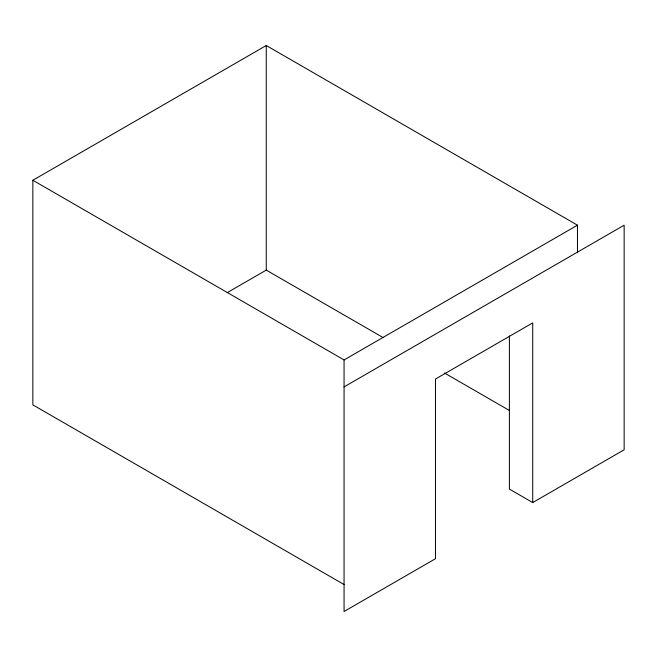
<?xml version="1.0" encoding="UTF-8"?>
<svg xmlns="http://www.w3.org/2000/svg" width="657" height="657" viewBox="0 0 657 657"><rect width="100%" height="100%" fill="white"/><g stroke="black" fill="none" stroke-linecap="round" stroke-linejoin="round"><path stroke-width="0.99" d="M344.063 584.541L32.85 404.86L32.85 180.264L266.257 45.505L577.47 225.187L577.47 252.871M227.207 292.652L266.257 270.109L383.294 337.673M32.85 180.264L344.063 359.946L577.47 225.187M344.063 386.891L624.15 225.187L624.15 449.782L532.728 502.564L509.389 489.087L509.389 335.949M444.469 372.995L509.2 410.37M532.728 502.564L532.728 322.883L435.476 379.032L435.476 558.713L344.063 611.495L344.063 359.946M266.257 45.505L266.257 270.109"/></g></svg>
